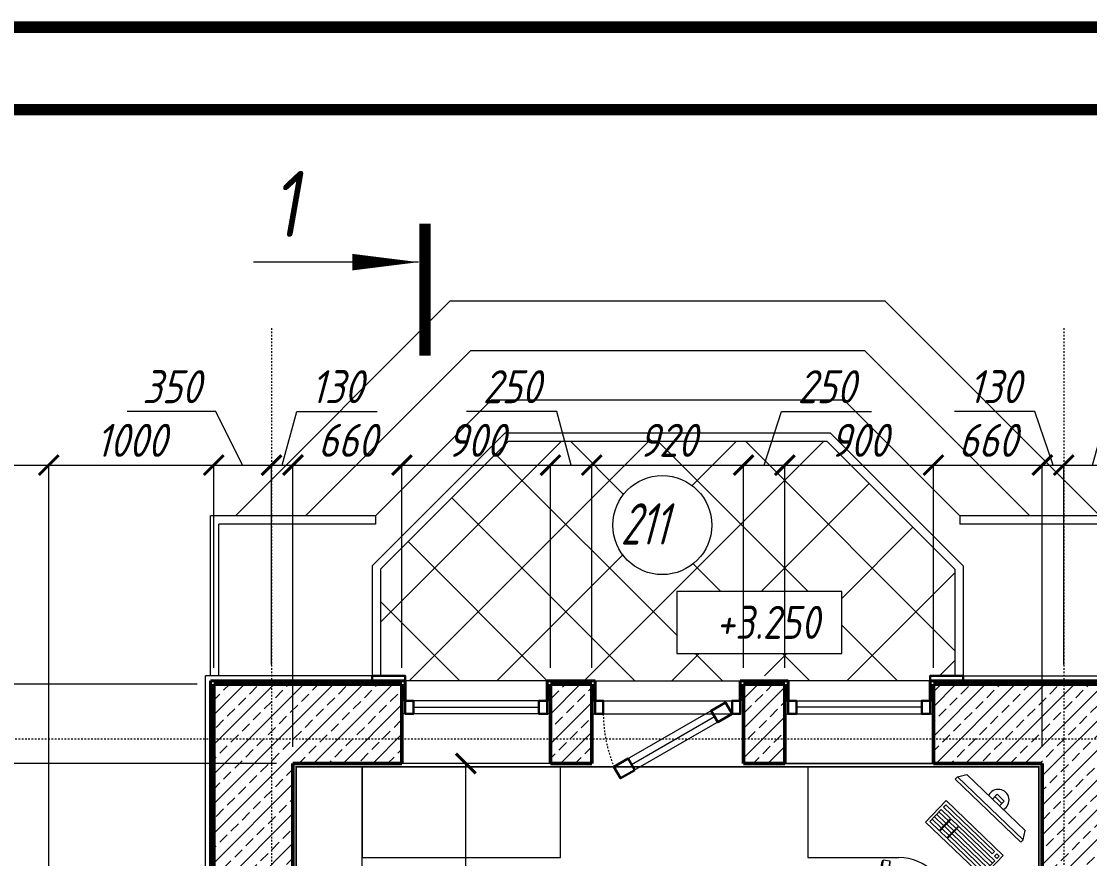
# Model space of a CAD drawing. Header units: millimetres. Extents: x 54 to 1314, y 20 to 614.
# Drawn here: x 605.6 to 670.3, y 563.6 to 614.3 of the extents above; entities that cross this region are included whole.
import ezdxf
from ezdxf.enums import TextEntityAlignment as Align

# ---------------------------------------------------------------- set-up
doc = ezdxf.new("R2010")
doc.units = ezdxf.units.MM
doc.linetypes.add('CENTER2', pattern=[1.125, 0.75, -0.125, 0.125, -0.125])
doc.linetypes.add('невидимая', pattern=[9.525, 6.35, -3.175])
for name, color, linetype, lineweight in [('A_ОКНА', 4, 'Continuous', 13), ('A_ПЕРЕГОР', 213, 'Continuous', 40), ('A_РАЗМ.ОСНОВНЫЕ', 4, 'Continuous', 13), ('TX', 2, 'Continuous', 9), ('А_ВТОРОЙ ПЛАН', 241, 'Continuous', 9), ('А_ВЫСОТН.ОТМЕТКИ', 161, 'Continuous', 20), ('А_МАРК.ПОМЕЩЕНИЙ', 173, 'Continuous', 20), ('А_МЕБЕЛЬ', 36, 'Continuous', 9), ('А_ОК.ПЕРЕПЛЕТ', 4, 'Continuous', 30), ('А_ПЕРВЫЙ ПЛАН', 102, 'Continuous', 15), ('А_СТЕНЫ ГАЗОБЕТОН', 5, 'Continuous', 50), ('А_ШТУКАТУРКА ФАСАД', 7, 'Continuous', 15), ('ЛИСТ', 7, 'Continuous', 18), ('ОСИ', 40, 'CENTER2', 18)]:
    doc.layers.add(name, color=color, linetype=linetype, lineweight=lineweight)
doc.styles.add('ROMANS', font='romans.shx', dxfattribs={"width": 0.8, "oblique": 15})
doc.styles.add('SPDS', font='romans.shx', dxfattribs={"width": 0.85, "oblique": 15})
doc.dimstyles.new('100', dxfattribs={"dimtxt": 2, "dimasz": 1.2, "dimexe": 0, "dimexo": 1, "dimgap": 0.5, "dimtad": 1, "dimdec": 0, "dimlfac": 100, "dimdsep": 46, "dimtxsty": 'ROMANS', "dimblk1": 'ARCHTICK', "dimblk2": 'ARCHTICK', "dimsah": 1, "dimcen": 2, "dimclrd": 256, "dimclre": 256, "dimclrt": 256, "dimadec": 0, "dimazin": 2, "dimtfac": 1, "dimtdec": 0, "dimtmove": 1, "dimatfit": 3, "dimfxl": 1, "dimtvp": 1.5, "dimtolj": 1, "dimtzin": 0, "dimlwd": -1, "dimlwe": -1, "dimarcsym": 0})
pattern_1 = [(45, (289238.3103, -36472.056), (-0.898025612, 0.898025612), []), (45, (289239.2083, -36472.056), (-0.898025612, 0.898025612), [0.635, -0.3175])]

# ---------------------------------------------------------------- blocks, each defined once
blk = doc.blocks.new('_ARCHTICK')
at = {"color": 0, "linetype": 'ByBlock', "const_width": 0.15}
blk.add_lwpolyline([(-0.5, -0.5), (0.5, 0.5)], dxfattribs=at)
blk = doc.blocks.new('*D354')
at = {"layer": 'A_РАЗМ.ОСНОВНЫЕ', "transparency": 16777216}
for p, q in [((636.625, 569.317), (632.495, 569.317)), ((632.495, 540.117), (632.495, 569.317)), ((636.625, 540.117), (632.495, 540.117))]:
    blk.add_line(p, q, dxfattribs=at)
at = {"layer": 'Defpoints', "color": 0, "transparency": 16777216}
for p in [(632.495, 569.317), (637.625, 569.317), (637.625, 540.117)]:
    blk.add_point(p, dxfattribs=at)
at = {"layer": 'A_РАЗМ.ОСНОВНЫЕ', "transparency": 16777216, "xscale": 1.2, "yscale": 1.2, "zscale": 1.2}
for p, rotation in [((632.495, 569.317), 90), ((632.495, 540.117), 270)]:
    blk.add_blockref('_ARCHTICK', p, dxfattribs=dict(at, rotation=rotation))
at = {"layer": 'A_РАЗМ.ОСНОВНЫЕ', "transparency": 16777216, "insert": (630.995, 554.717), "char_height": 2, "attachment_point": 5, "rotation": 90, "style": 'ROMANS'}
blk.add_mtext('\\A1;2920', dxfattribs=at)
blk = doc.blocks.new('CTYL OF')
at = {"color": 0}
for p, q in [((1001.521, 991.595), (1001.703, 992.167)), ((1001.781, 992.247), (1001.538, 991.485)), ((1002.162, 992.125), (1001.781, 992.247)), ((1002.162, 992.125), (1001.919, 991.363)), ((1001.997, 991.443), (1002.179, 992.015)), ((998.472, 990.929), (998.488, 990.99)), ((998.488, 990.99), (998.498, 991.024)), ((998.498, 991.024), (998.509, 991.05)), ((998.509, 991.05), (998.543, 991.119)), ((998.543, 991.119), (998.559, 991.139)), ((998.559, 991.139), (998.606, 991.2)), ((998.606, 991.2), (998.66, 991.245)), ((998.66, 991.245), (998.721, 991.272)), ((998.721, 991.272), (998.743, 991.282)), ((998.743, 991.282), (998.806, 991.295)), ((998.887, 991.295), (998.806, 991.295)), ((998.972, 991.295), (998.887, 991.295)), ((999.059, 991.295), (998.972, 991.295)), ((999.059, 991.295), (1001.057, 991.295)), ((1001.096, 991.284), (1001.057, 991.295)), ((1001.143, 991.255), (1001.096, 991.284)), ((1001.186, 991.209), (1001.143, 991.255)), ((1001.223, 991.147), (1001.186, 991.209)), ((1001.254, 991.072), (1001.223, 991.147)), ((1001.277, 990.986), (1001.254, 991.072)), ((1001.277, 990.986), (1001.278, 990.982)), ((1001.292, 990.89), (1001.278, 990.982)), ((1001.379, 990.594), (1001.645, 991.378)), ((1001.529, 990.594), (1001.76, 991.338)), ((1001.577, 991.472), (1001.538, 991.485)), ((1001.748, 991.418), (1001.71, 991.43)), ((1001.919, 991.363), (1001.88, 991.376)), ((997.281, 990.862), (997.046, 990.539)), ((997.046, 990.539), (997.693, 990.068)), ((997.583, 990.087), (997.098, 990.439)), ((997.281, 990.862), (997.928, 990.392)), ((997.877, 990.491), (997.391, 990.844)), ((997.928, 990.392), (997.904, 990.359)), ((998.387, 990.344), (998.075, 990.114)), ((998.548, 990.465), (998.387, 990.344)), ((998.459, 990.795), (998.46, 990.832)), ((998.46, 990.758), (998.459, 990.795)), ((998.46, 990.832), (998.462, 990.868)), ((998.462, 990.723), (998.46, 990.758)), ((998.462, 990.868), (998.466, 990.901)), ((998.466, 990.69), (998.462, 990.723)), ((998.466, 990.901), (998.472, 990.929)), ((998.472, 990.661), (998.466, 990.69)), ((998.472, 990.661), (998.488, 990.6)), ((998.498, 990.566), (998.488, 990.6)), ((998.509, 990.541), (998.498, 990.566)), ((998.509, 990.541), (998.543, 990.471)), ((998.559, 990.451), (998.543, 990.471)), ((998.559, 990.451), (998.606, 990.391)), ((998.606, 990.391), (998.66, 990.346)), ((998.66, 990.346), (998.721, 990.318)), ((998.743, 990.309), (998.721, 990.318)), ((998.743, 990.309), (998.807, 990.299)), ((1001.096, 990.307), (1001.057, 990.295)), ((1001.143, 990.335), (1001.096, 990.307)), ((1001.186, 990.381), (1001.143, 990.335)), ((1001.223, 990.443), (1001.186, 990.381)), ((1001.254, 990.518), (1001.223, 990.443)), ((1001.277, 990.605), (1001.254, 990.518)), ((1001.355, 990.594), (1001.274, 990.594)), ((1001.278, 990.608), (1001.277, 990.605)), ((1001.292, 990.7), (1001.278, 990.608)), ((1001.292, 990.89), (1001.292, 990.885)), ((1001.296, 990.795), (1001.292, 990.885)), ((1001.296, 990.795), (1001.292, 990.705)), ((1001.292, 990.705), (1001.292, 990.7)), ((1001.461, 990.594), (1001.355, 990.594)), ((1001.641, 990.594), (1001.461, 990.594)), ((1001.679, 990.594), (1001.641, 990.594)), ((1002.374, 990.578), (1001.679, 990.594)), ((997.717, 990.102), (997.693, 990.068)), ((997.739, 989.676), (997.724, 989.646)), ((997.757, 989.7), (997.739, 989.676)), ((997.915, 989.899), (997.757, 989.7)), ((997.823, 990.246), (997.799, 990.214)), ((997.999, 990.015), (997.831, 990.14)), ((998.075, 990.114), (997.903, 990.239)), ((998.06, 990.1), (997.915, 989.899)), ((998.075, 990.114), (998.06, 990.1)), ((998.887, 990.299), (998.807, 990.299)), ((998.807, 990.299), (998.807, 990.299)), ((998.972, 990.299), (998.887, 990.299)), ((999.059, 990.299), (998.972, 990.299)), ((999.059, 990.299), (1001.057, 990.295)), ((997.621, 989.341), (997.608, 989.187)), ((997.608, 989.187), (997.616, 989.078)), ((997.616, 989.078), (997.657, 988.642)), ((997.652, 989.491), (997.621, 989.341)), ((997.724, 989.646), (997.652, 989.491)), ((997.657, 988.65), (997.657, 987.531)), ((1003.336, 988.166), (1004.073, 988.156)), ((1003.336, 988.025), (1004.073, 988.034)), ((1004.944, 988.295), (1004.144, 988.295)), ((1004.144, 988.295), (1004.144, 988.254)), ((1004.144, 988.115), (1004.144, 988.075)), ((1004.144, 987.936), (1004.144, 987.895)), ((1004.944, 987.895), (1004.144, 987.895)), ((1004.244, 988.345), (1004.844, 988.345)), ((1004.244, 987.845), (1004.844, 987.845)), ((1004.944, 988.295), (1004.944, 987.895)), ((997.607, 986.986), (997.616, 987.097)), ((997.657, 987.54), (997.616, 987.097)), ((997.607, 986.986), (997.62, 986.84)), ((997.62, 986.84), (997.652, 986.7)), ((997.724, 986.545), (997.652, 986.7)), ((997.724, 986.545), (997.738, 986.515)), ((997.738, 986.515), (997.756, 986.49)), ((997.87, 986.349), (997.756, 986.49)), ((997.046, 985.729), (997.693, 986.2)), ((997.583, 986.181), (997.098, 985.829)), ((997.281, 985.406), (997.928, 985.876)), ((997.877, 985.777), (997.391, 985.424)), ((997.717, 986.167), (997.693, 986.2)), ((997.823, 986.022), (997.799, 986.054)), ((997.961, 986.225), (997.831, 986.128)), ((997.914, 986.291), (997.87, 986.349)), ((998.035, 986.123), (997.903, 986.03)), ((997.928, 985.876), (997.904, 985.909)), ((998.059, 986.091), (997.914, 986.291)), ((998.059, 986.091), (998.073, 986.076)), ((998.288, 985.92), (998.073, 986.076)), ((998.386, 985.845), (998.288, 985.92)), ((998.547, 985.724), (998.386, 985.845)), ((998.559, 985.739), (998.606, 985.8)), ((998.606, 985.8), (998.66, 985.845)), ((998.66, 985.845), (998.721, 985.872)), ((998.721, 985.872), (998.743, 985.882)), ((998.743, 985.882), (998.791, 985.889)), ((998.806, 985.895), (998.791, 985.889)), ((998.887, 985.895), (998.806, 985.895)), ((998.972, 985.895), (998.887, 985.895)), ((999.059, 985.895), (998.972, 985.895)), ((999.059, 985.895), (1001.057, 985.895)), ((1001.096, 985.884), (1001.057, 985.895)), ((1001.143, 985.855), (1001.096, 985.884)), ((1001.186, 985.809), (1001.143, 985.855)), ((1001.223, 985.747), (1001.186, 985.809)), ((997.281, 985.406), (997.046, 985.729)), ((998.459, 985.395), (998.46, 985.432)), ((998.46, 985.358), (998.459, 985.395)), ((998.46, 985.432), (998.462, 985.468)), ((998.462, 985.323), (998.46, 985.358)), ((998.462, 985.468), (998.466, 985.501)), ((998.466, 985.29), (998.462, 985.323)), ((998.466, 985.501), (998.472, 985.529)), ((998.472, 985.261), (998.466, 985.29)), ((998.472, 985.529), (998.488, 985.59)), ((998.472, 985.261), (998.488, 985.2)), ((998.488, 985.59), (998.498, 985.624)), ((998.498, 985.166), (998.488, 985.2)), ((998.498, 985.624), (998.509, 985.65)), ((998.509, 985.141), (998.498, 985.166)), ((998.509, 985.65), (998.543, 985.719)), ((998.509, 985.141), (998.543, 985.071)), ((998.543, 985.719), (998.559, 985.739)), ((1001.254, 985.672), (1001.223, 985.747)), ((1001.277, 985.586), (1001.254, 985.672)), ((1001.277, 985.205), (1001.254, 985.118)), ((1001.355, 985.596), (1001.274, 985.596)), ((1001.277, 985.586), (1001.278, 985.582)), ((1001.278, 985.208), (1001.277, 985.205)), ((1001.292, 985.49), (1001.278, 985.582)), ((1001.292, 985.3), (1001.278, 985.208)), ((1001.292, 985.49), (1001.292, 985.485)), ((1001.296, 985.395), (1001.292, 985.485)), ((1001.296, 985.395), (1001.292, 985.305)), ((1001.292, 985.305), (1001.292, 985.3)), ((1001.461, 985.596), (1001.355, 985.596)), ((1001.379, 985.596), (1001.645, 984.812)), ((1002.374, 985.612), (1001.461, 985.596)), ((1001.529, 985.596), (1001.76, 984.852)), ((998.559, 985.051), (998.543, 985.071)), ((998.559, 985.051), (998.606, 984.991)), ((998.606, 984.991), (998.66, 984.946)), ((998.66, 984.946), (998.721, 984.918)), ((998.743, 984.909), (998.721, 984.918)), ((998.743, 984.909), (998.806, 984.899)), ((998.887, 984.899), (998.806, 984.899)), ((998.807, 984.899), (998.807, 984.899)), ((998.972, 984.899), (998.887, 984.899)), ((999.059, 984.899), (998.972, 984.899)), ((999.059, 984.895), (1001.057, 984.895)), ((1001.096, 984.907), (1001.058, 984.899)), ((1001.143, 984.935), (1001.096, 984.907)), ((1001.186, 984.981), (1001.143, 984.935)), ((1001.223, 985.043), (1001.186, 984.981)), ((1001.254, 985.118), (1001.223, 985.043)), ((1001.521, 984.595), (1001.703, 984.024)), ((1001.577, 984.718), (1001.538, 984.706)), ((1001.781, 983.944), (1001.538, 984.706)), ((1001.748, 984.773), (1001.71, 984.76)), ((1001.919, 984.827), (1001.88, 984.815)), ((1002.162, 984.065), (1001.919, 984.827)), ((1001.997, 984.747), (1002.179, 984.175)), ((1002.162, 984.065), (1001.781, 983.944))]:
    blk.add_line(p, q, dxfattribs=at)
for centre in [(1001.765, 991.538), (997.714, 990.301), (1004.264, 988.095), (997.714, 985.967), (1001.765, 984.652)]:
    blk.add_circle(centre, 0.2, dxfattribs=at)
for centre, radius, start, end in [((1001.765, 991.538), 0.17, 261.78986, 242.86522), ((1001.751, 992.152), 0.05, 72.32754, 162.32754), ((1002.132, 992.03), 0.05, 342.32754, 72.32754), ((1001.568, 991.58), 0.05, 162.32754, 252.32754), ((1001.95, 991.458), 0.05, 252.32754, 342.32754), ((997.127, 990.48), 0.05, 144, 234), ((997.362, 990.803), 0.05, 54, 144), ((997.714, 990.301), 0.17, 333.46232, 314.53768), ((997.847, 990.451), 0.05, 324, 54), ((1000.834, 989.613), 1.028, 23.66768, 65.39861), ((1002.018, 989.613), 1.028, 23.66768, 69.76305), ((997.612, 990.127), 0.05, 234, 324), ((997.756, 988.244), 4.397, 358.05526, 23.9054), ((998.94, 988.244), 4.397, 358.05526, 23.9054), ((997.756, 987.946), 4.397, 336.0946, 1.94474), ((998.94, 987.946), 4.397, 336.0946, 1.94474), ((1004.264, 988.095), 0.17, 189.46232, 170.53768), ((1004.244, 988.295), 0.05, 90, 180), ((1004.244, 987.895), 0.05, 180, 270), ((1004.844, 988.295), 0.05, 0, 90), ((1004.844, 987.895), 0.05, 270, 0), ((997.127, 985.788), 0.05, 126, 216), ((997.714, 985.967), 0.17, 45.46232, 26.53768), ((997.612, 986.141), 0.05, 36, 126), ((997.847, 985.817), 0.05, 306, 36), ((1000.834, 986.577), 1.028, 294.60139, 336.33232), ((1002.018, 986.577), 1.028, 290.23695, 336.33232), ((997.362, 985.465), 0.05, 216, 306), ((1001.568, 984.61), 0.05, 107.67246, 197.67246), ((1001.765, 984.652), 0.17, 117.13478, 98.21014), ((1001.95, 984.732), 0.05, 17.67246, 107.67246), ((1001.751, 984.039), 0.05, 197.67246, 287.67246), ((1002.132, 984.16), 0.05, 287.67246, 17.67246)]:
    blk.add_arc(centre, radius, start, end, dxfattribs=at)
blk = doc.blocks.new('комп')
at = {"color": 0}
for p, q in [((1246.494, -4681.974), (1245.994, -4682.274)), ((1246.494, -4681.974), (1246.694, -4681.974)), ((1246.494, -4681.974), (1246.494, -4687.474)), ((1246.694, -4681.974), (1246.694, -4687.474)), ((1248.007, -4682.181), (1249.807, -4682.181)), ((1248.007, -4682.181), (1248.007, -4686.981)), ((1249.807, -4682.181), (1249.807, -4686.981)), ((1245.994, -4682.274), (1245.994, -4687.174)), ((1248.207, -4682.331), (1248.207, -4682.531)), ((1248.207, -4682.331), (1248.407, -4682.331)), ((1248.207, -4682.531), (1248.407, -4682.531)), ((1248.207, -4682.731), (1248.207, -4686.831)), ((1248.207, -4682.731), (1248.407, -4682.731)), ((1248.407, -4682.331), (1248.407, -4682.531)), ((1248.407, -4682.731), (1248.407, -4686.831)), ((1248.607, -4682.331), (1248.607, -4685.331)), ((1248.607, -4682.331), (1249.607, -4682.331)), ((1248.807, -4682.331), (1248.807, -4685.331)), ((1249.007, -4682.331), (1249.007, -4685.331)), ((1249.207, -4682.331), (1249.207, -4685.331)), ((1249.407, -4682.331), (1249.407, -4685.331)), ((1249.607, -4682.331), (1249.607, -4685.331)), ((1245.594, -4684.424), (1245.994, -4684.424)), ((1245.594, -4684.424), (1245.594, -4685.024)), ((1245.794, -4684.424), (1245.794, -4685.024)), ((1245.594, -4685.024), (1245.994, -4685.024)), ((1248.607, -4685.331), (1249.607, -4685.331)), ((1248.607, -4685.381), (1248.607, -4685.981)), ((1248.607, -4685.381), (1249.607, -4685.381)), ((1248.807, -4685.381), (1248.807, -4685.981)), ((1249.007, -4685.381), (1249.007, -4685.981)), ((1249.207, -4685.381), (1249.207, -4685.981)), ((1249.407, -4685.381), (1249.407, -4685.981)), ((1249.607, -4685.381), (1249.607, -4685.981)), ((1248.607, -4685.981), (1249.607, -4685.981)), ((1248.607, -4686.031), (1248.607, -4686.831)), ((1248.607, -4686.031), (1249.607, -4686.031)), ((1248.807, -4686.031), (1248.807, -4686.831)), ((1249.007, -4686.031), (1249.007, -4686.831)), ((1249.207, -4686.031), (1249.207, -4686.831)), ((1249.407, -4686.031), (1249.407, -4686.831)), ((1249.607, -4686.031), (1249.607, -4686.831)), ((1246.494, -4687.474), (1245.994, -4687.174)), ((1248.007, -4686.981), (1249.807, -4686.981)), ((1248.207, -4686.831), (1248.407, -4686.831)), ((1248.607, -4686.831), (1249.607, -4686.831)), ((1246.494, -4687.474), (1246.694, -4687.474))]:
    blk.add_line(p, q, dxfattribs=at)
blk.add_arc((1245.794, -4684.724), 0.647, 71.98456, 288.01544, dxfattribs=at)
blk = doc.blocks.new('рабочее место')
at = {"color": 0}
for p, q in [((1228.51, -4712.722), (1228.51, -4726.722)), ((1241.71, -4712.722), (1228.51, -4712.722)), ((1237.51, -4718.222), (1237.51, -4712.722)), ((1241.71, -4712.722), (1241.71, -4718.222)), ((1237.01, -4718.222), (1241.71, -4718.222)), ((1234.01, -4726.722), (1234.01, -4721.222)), ((1228.51, -4726.722), (1234.01, -4726.722))]:
    blk.add_line(p, q, dxfattribs=at)
blk.add_arc((1237.01, -4721.222), 3, 90, 180, dxfattribs=at)
for name, p, rotation in [('комп', (3576.988, -473.396), 316.1577902986481), ('CTYL OF', (-167.821, -4713.762), 315)]:
    blk.add_blockref(name, p, dxfattribs=dict(at, rotation=rotation))
blk = doc.blocks.new('*D382')
at = {"layer": 'A_РАЗМ.ОСНОВНЫЕ', "transparency": 16777216}
for p, q in [((562.067, 570.817), (567.54, 570.817)), ((567.54, 570.817), (567.54, 569.317)), ((567.54, 570.067), (564.29, 569.407)), ((564.29, 569.407), (564.29, 564.545)), ((621.025, 569.317), (567.54, 569.317))]:
    blk.add_line(p, q, dxfattribs=at)
at = {"layer": 'Defpoints', "color": 0, "transparency": 16777216}
for p in [(561.067, 570.817), (567.54, 569.317), (622.025, 569.317)]:
    blk.add_point(p, dxfattribs=at)
at = {"layer": 'A_РАЗМ.ОСНОВНЫЕ', "transparency": 16777216, "xscale": 1.2, "yscale": 1.2, "zscale": 1.2}
for p, rotation in [((567.54, 570.817), 90), ((567.54, 569.317), 270)]:
    blk.add_blockref('_ARCHTICK', p, dxfattribs=dict(at, rotation=rotation))
at = {"layer": 'A_РАЗМ.ОСНОВНЫЕ', "transparency": 16777216, "insert": (562.79, 566.976), "char_height": 2, "attachment_point": 5, "rotation": 90, "style": 'ROMANS'}
blk.add_mtext('\\A1;150', dxfattribs=at)
blk = doc.blocks.new('*D383')
at = {"layer": 'A_РАЗМ.ОСНОВНЫЕ', "transparency": 16777216}
for p, q in [((621.025, 569.317), (567.54, 569.317)), ((567.54, 569.317), (567.54, 558.917)), ((573.225, 558.917), (567.54, 558.917))]:
    blk.add_line(p, q, dxfattribs=at)
at = {"layer": 'Defpoints', "color": 0, "transparency": 16777216}
for p in [(622.025, 569.317), (567.54, 558.917), (574.225, 558.917)]:
    blk.add_point(p, dxfattribs=at)
at = {"layer": 'A_РАЗМ.ОСНОВНЫЕ', "transparency": 16777216, "xscale": 1.2, "yscale": 1.2, "zscale": 1.2}
for p, rotation in [((567.54, 569.317), 90), ((567.54, 558.917), 270)]:
    blk.add_blockref('_ARCHTICK', p, dxfattribs=dict(at, rotation=rotation))
at = {"layer": 'A_РАЗМ.ОСНОВНЫЕ', "transparency": 16777216, "insert": (566.04, 564.117), "char_height": 2, "attachment_point": 5, "rotation": 90, "style": 'ROMANS'}
blk.add_mtext('\\A1;1040', dxfattribs=at)
blk = doc.blocks.new('*D387')
at = {"layer": 'A_РАЗМ.ОСНОВНЫЕ', "transparency": 16777216}
for p, q in [((563.79, 573.592), (563.79, 578.961)), ((567.54, 572.467), (563.79, 573.592)), ((616.225, 574.117), (567.54, 574.117)), ((567.54, 570.817), (567.54, 574.117)), ((562.067, 570.817), (567.54, 570.817))]:
    blk.add_line(p, q, dxfattribs=at)
at = {"layer": 'Defpoints', "color": 0, "transparency": 16777216}
for p in [(567.54, 574.117), (617.225, 574.117), (561.067, 570.817)]:
    blk.add_point(p, dxfattribs=at)
at = {"layer": 'A_РАЗМ.ОСНОВНЫЕ', "transparency": 16777216, "xscale": 1.2, "yscale": 1.2, "zscale": 1.2}
for p, rotation in [((567.54, 574.117), 90), ((567.54, 570.817), 270)]:
    blk.add_blockref('_ARCHTICK', p, dxfattribs=dict(at, rotation=rotation))
at = {"layer": 'A_РАЗМ.ОСНОВНЫЕ', "transparency": 16777216, "insert": (562.29, 576.276), "char_height": 2, "attachment_point": 5, "rotation": 90, "style": 'ROMANS'}
blk.add_mtext('\\A1;330', dxfattribs=at)
blk = doc.blocks.new('*D405')
at = {"layer": 'A_РАЗМ.ОСНОВНЫЕ', "transparency": 16777216}
for p, q in [((598.225, 559.917), (598.225, 587.389)), ((598.225, 587.389), (607.225, 587.389)), ((607.225, 559.917), (607.225, 587.389))]:
    blk.add_line(p, q, dxfattribs=at)
at = {"layer": 'Defpoints', "color": 0, "transparency": 16777216}
for p in [(607.225, 587.389), (598.225, 558.917), (607.225, 558.917)]:
    blk.add_point(p, dxfattribs=at)
at = {"layer": 'A_РАЗМ.ОСНОВНЫЕ', "transparency": 16777216, "xscale": 1.2, "yscale": 1.2, "zscale": 1.2, "rotation": 180}
blk.add_blockref('_ARCHTICK', (598.225, 587.389), dxfattribs=at)
at = {"layer": 'A_РАЗМ.ОСНОВНЫЕ', "transparency": 16777216, "xscale": 1.2, "yscale": 1.2, "zscale": 1.2}
blk.add_blockref('_ARCHTICK', (607.225, 587.389), dxfattribs=at)
at = {"layer": 'A_РАЗМ.ОСНОВНЫЕ', "transparency": 16777216, "insert": (602.725, 588.889), "char_height": 2, "attachment_point": 5, "style": 'ROMANS'}
blk.add_mtext('\\A1;900', dxfattribs=at)
blk = doc.blocks.new('*D406')
at = {"layer": 'A_РАЗМ.ОСНОВНЫЕ', "transparency": 16777216}
for p, q in [((607.225, 559.917), (607.225, 587.389)), ((607.225, 587.389), (617.225, 587.389)), ((617.225, 575.117), (617.225, 587.389))]:
    blk.add_line(p, q, dxfattribs=at)
at = {"layer": 'Defpoints', "color": 0, "transparency": 16777216}
for p in [(617.225, 587.389), (617.225, 574.117), (607.225, 558.917)]:
    blk.add_point(p, dxfattribs=at)
at = {"layer": 'A_РАЗМ.ОСНОВНЫЕ', "transparency": 16777216, "xscale": 1.2, "yscale": 1.2, "zscale": 1.2, "rotation": 180}
blk.add_blockref('_ARCHTICK', (607.225, 587.389), dxfattribs=at)
at = {"layer": 'A_РАЗМ.ОСНОВНЫЕ', "transparency": 16777216, "xscale": 1.2, "yscale": 1.2, "zscale": 1.2}
blk.add_blockref('_ARCHTICK', (617.225, 587.389), dxfattribs=at)
at = {"layer": 'A_РАЗМ.ОСНОВНЫЕ', "transparency": 16777216, "insert": (612.225, 588.889), "char_height": 2, "attachment_point": 5, "style": 'ROMANS'}
blk.add_mtext('\\A1;1000', dxfattribs=at)
blk = doc.blocks.new('*D407')
at = {"layer": 'A_РАЗМ.ОСНОВНЫЕ', "transparency": 16777216}
for p, q in [((617.349, 590.639), (611.979, 590.639)), ((618.975, 587.389), (617.349, 590.639)), ((617.225, 575.117), (617.225, 587.389)), ((617.225, 587.389), (620.725, 587.389)), ((620.725, 575.317), (620.725, 587.389))]:
    blk.add_line(p, q, dxfattribs=at)
at = {"layer": 'Defpoints', "color": 0, "transparency": 16777216}
for p in [(620.725, 587.389), (620.725, 574.317), (617.225, 574.117)]:
    blk.add_point(p, dxfattribs=at)
at = {"layer": 'A_РАЗМ.ОСНОВНЫЕ', "transparency": 16777216, "xscale": 1.2, "yscale": 1.2, "zscale": 1.2, "rotation": 180}
blk.add_blockref('_ARCHTICK', (617.225, 587.389), dxfattribs=at)
at = {"layer": 'A_РАЗМ.ОСНОВНЫЕ', "transparency": 16777216, "xscale": 1.2, "yscale": 1.2, "zscale": 1.2}
blk.add_blockref('_ARCHTICK', (620.725, 587.389), dxfattribs=at)
at = {"layer": 'A_РАЗМ.ОСНОВНЫЕ', "transparency": 16777216, "insert": (614.664, 592.139), "char_height": 2, "attachment_point": 5, "style": 'ROMANS'}
blk.add_mtext('\\A1;350', dxfattribs=at)
blk = doc.blocks.new('*D408')
at = {"layer": 'A_РАЗМ.ОСНОВНЫЕ', "transparency": 16777216}
for p, q in [((628.625, 575.117), (628.625, 587.389)), ((628.625, 587.389), (637.625, 587.389)), ((637.625, 575.117), (637.625, 587.389))]:
    blk.add_line(p, q, dxfattribs=at)
at = {"layer": 'Defpoints', "color": 0, "transparency": 16777216}
for p in [(637.625, 587.389), (628.625, 574.117), (637.625, 574.117)]:
    blk.add_point(p, dxfattribs=at)
at = {"layer": 'A_РАЗМ.ОСНОВНЫЕ', "transparency": 16777216, "xscale": 1.2, "yscale": 1.2, "zscale": 1.2, "rotation": 180}
blk.add_blockref('_ARCHTICK', (628.625, 587.389), dxfattribs=at)
at = {"layer": 'A_РАЗМ.ОСНОВНЫЕ', "transparency": 16777216, "xscale": 1.2, "yscale": 1.2, "zscale": 1.2}
blk.add_blockref('_ARCHTICK', (637.625, 587.389), dxfattribs=at)
at = {"layer": 'A_РАЗМ.ОСНОВНЫЕ', "transparency": 16777216, "insert": (633.125, 588.889), "char_height": 2, "attachment_point": 5, "style": 'ROMANS'}
blk.add_mtext('\\A1;900', dxfattribs=at)
blk = doc.blocks.new('*D409')
at = {"layer": 'A_РАЗМ.ОСНОВНЫЕ', "transparency": 16777216}
for p, q in [((660.825, 575.117), (660.825, 587.389)), ((660.825, 587.389), (667.425, 587.389)), ((667.425, 570.317), (667.425, 587.389))]:
    blk.add_line(p, q, dxfattribs=at)
at = {"layer": 'Defpoints', "color": 0, "transparency": 16777216}
for p in [(667.425, 587.389), (660.825, 574.117), (667.425, 569.317)]:
    blk.add_point(p, dxfattribs=at)
at = {"layer": 'A_РАЗМ.ОСНОВНЫЕ', "transparency": 16777216, "xscale": 1.2, "yscale": 1.2, "zscale": 1.2, "rotation": 180}
blk.add_blockref('_ARCHTICK', (660.825, 587.389), dxfattribs=at)
at = {"layer": 'A_РАЗМ.ОСНОВНЫЕ', "transparency": 16777216, "xscale": 1.2, "yscale": 1.2, "zscale": 1.2}
blk.add_blockref('_ARCHTICK', (667.425, 587.389), dxfattribs=at)
at = {"layer": 'A_РАЗМ.ОСНОВНЫЕ', "transparency": 16777216, "insert": (664.125, 588.889), "char_height": 2, "attachment_point": 5, "style": 'ROMANS'}
blk.add_mtext('\\A1;660', dxfattribs=at)
blk = doc.blocks.new('*D410')
at = {"layer": 'A_РАЗМ.ОСНОВНЫЕ', "transparency": 16777216}
for p, q in [((666.976, 590.639), (662.114, 590.639)), ((668.075, 587.389), (666.976, 590.639)), ((667.425, 570.317), (667.425, 587.389)), ((667.425, 587.389), (668.725, 587.389)), ((668.725, 575.317), (668.725, 587.389))]:
    blk.add_line(p, q, dxfattribs=at)
at = {"layer": 'Defpoints', "color": 0, "transparency": 16777216}
for p in [(668.725, 587.389), (668.725, 574.317), (667.425, 569.317)]:
    blk.add_point(p, dxfattribs=at)
at = {"layer": 'A_РАЗМ.ОСНОВНЫЕ', "transparency": 16777216, "xscale": 1.2, "yscale": 1.2, "zscale": 1.2, "rotation": 180}
blk.add_blockref('_ARCHTICK', (667.425, 587.389), dxfattribs=at)
at = {"layer": 'A_РАЗМ.ОСНОВНЫЕ', "transparency": 16777216, "xscale": 1.2, "yscale": 1.2, "zscale": 1.2}
blk.add_blockref('_ARCHTICK', (668.725, 587.389), dxfattribs=at)
at = {"layer": 'A_РАЗМ.ОСНОВНЫЕ', "transparency": 16777216, "insert": (664.545, 592.139), "char_height": 2, "attachment_point": 5, "style": 'ROMANS'}
blk.add_mtext('\\A1;130', dxfattribs=at)
blk = doc.blocks.new('*D411')
at = {"layer": 'A_РАЗМ.ОСНОВНЫЕ', "transparency": 16777216}
for p, q in [((670.475, 587.389), (671.37, 590.639)), ((671.37, 590.639), (676.74, 590.639)), ((668.725, 575.317), (668.725, 587.389)), ((668.725, 587.389), (672.225, 587.389)), ((672.225, 575.117), (672.225, 587.389))]:
    blk.add_line(p, q, dxfattribs=at)
at = {"layer": 'Defpoints', "color": 0, "transparency": 16777216}
for p in [(672.225, 587.389), (668.725, 574.317), (672.225, 574.117)]:
    blk.add_point(p, dxfattribs=at)
at = {"layer": 'A_РАЗМ.ОСНОВНЫЕ', "transparency": 16777216, "xscale": 1.2, "yscale": 1.2, "zscale": 1.2, "rotation": 180}
blk.add_blockref('_ARCHTICK', (668.725, 587.389), dxfattribs=at)
at = {"layer": 'A_РАЗМ.ОСНОВНЫЕ', "transparency": 16777216, "xscale": 1.2, "yscale": 1.2, "zscale": 1.2}
blk.add_blockref('_ARCHTICK', (672.225, 587.389), dxfattribs=at)
at = {"layer": 'A_РАЗМ.ОСНОВНЫЕ', "transparency": 16777216, "insert": (674.055, 592.139), "char_height": 2, "attachment_point": 5, "style": 'ROMANS'}
blk.add_mtext('\\A1;350', dxfattribs=at)
blk = doc.blocks.new('*D419')
at = {"layer": 'A_РАЗМ.ОСНОВНЫЕ', "transparency": 16777216}
for p, q in [((621.375, 587.389), (622.26, 590.639)), ((622.26, 590.639), (627.122, 590.639)), ((620.725, 575.317), (620.725, 587.389)), ((620.725, 587.389), (622.025, 587.389)), ((622.025, 570.317), (622.025, 587.389))]:
    blk.add_line(p, q, dxfattribs=at)
at = {"layer": 'Defpoints', "color": 0, "transparency": 16777216}
for p in [(622.025, 587.389), (620.725, 574.317), (622.025, 569.317)]:
    blk.add_point(p, dxfattribs=at)
at = {"layer": 'A_РАЗМ.ОСНОВНЫЕ', "transparency": 16777216, "xscale": 1.2, "yscale": 1.2, "zscale": 1.2, "rotation": 180}
blk.add_blockref('_ARCHTICK', (620.725, 587.389), dxfattribs=at)
at = {"layer": 'A_РАЗМ.ОСНОВНЫЕ', "transparency": 16777216, "xscale": 1.2, "yscale": 1.2, "zscale": 1.2}
blk.add_blockref('_ARCHTICK', (622.025, 587.389), dxfattribs=at)
at = {"layer": 'A_РАЗМ.ОСНОВНЫЕ', "transparency": 16777216, "insert": (624.691, 592.139), "char_height": 2, "attachment_point": 5, "style": 'ROMANS'}
blk.add_mtext('\\A1;130', dxfattribs=at)
blk = doc.blocks.new('*D420')
at = {"layer": 'A_РАЗМ.ОСНОВНЫЕ', "transparency": 16777216}
for p, q in [((622.025, 570.317), (622.025, 587.389)), ((622.025, 587.389), (628.625, 587.389)), ((628.625, 575.117), (628.625, 587.389))]:
    blk.add_line(p, q, dxfattribs=at)
at = {"layer": 'Defpoints', "color": 0, "transparency": 16777216}
for p in [(628.625, 587.389), (628.625, 574.117), (622.025, 569.317)]:
    blk.add_point(p, dxfattribs=at)
at = {"layer": 'A_РАЗМ.ОСНОВНЫЕ', "transparency": 16777216, "xscale": 1.2, "yscale": 1.2, "zscale": 1.2, "rotation": 180}
blk.add_blockref('_ARCHTICK', (622.025, 587.389), dxfattribs=at)
at = {"layer": 'A_РАЗМ.ОСНОВНЫЕ', "transparency": 16777216, "xscale": 1.2, "yscale": 1.2, "zscale": 1.2}
blk.add_blockref('_ARCHTICK', (628.625, 587.389), dxfattribs=at)
at = {"layer": 'A_РАЗМ.ОСНОВНЫЕ', "transparency": 16777216, "insert": (625.325, 588.889), "char_height": 2, "attachment_point": 5, "style": 'ROMANS'}
blk.add_mtext('\\A1;660', dxfattribs=at)
blk = doc.blocks.new('*D421')
at = {"layer": 'A_РАЗМ.ОСНОВНЫЕ', "transparency": 16777216}
for p, q in [((638.008, 590.639), (632.536, 590.639)), ((638.875, 587.389), (638.008, 590.639)), ((637.625, 575.117), (637.625, 587.389)), ((637.625, 587.389), (640.125, 587.389)), ((640.125, 575.117), (640.125, 587.389))]:
    blk.add_line(p, q, dxfattribs=at)
at = {"layer": 'Defpoints', "color": 0, "transparency": 16777216}
for p in [(640.125, 587.389), (637.625, 574.117), (640.125, 574.117)]:
    blk.add_point(p, dxfattribs=at)
at = {"layer": 'A_РАЗМ.ОСНОВНЫЕ', "transparency": 16777216, "xscale": 1.2, "yscale": 1.2, "zscale": 1.2, "rotation": 180}
blk.add_blockref('_ARCHTICK', (637.625, 587.389), dxfattribs=at)
at = {"layer": 'A_РАЗМ.ОСНОВНЫЕ', "transparency": 16777216, "xscale": 1.2, "yscale": 1.2, "zscale": 1.2}
blk.add_blockref('_ARCHTICK', (640.125, 587.389), dxfattribs=at)
at = {"layer": 'A_РАЗМ.ОСНОВНЫЕ', "transparency": 16777216, "insert": (635.272, 592.139), "char_height": 2, "attachment_point": 5, "style": 'ROMANS'}
blk.add_mtext('\\A1;250', dxfattribs=at)
blk = doc.blocks.new('*D422')
at = {"layer": 'A_РАЗМ.ОСНОВНЫЕ', "transparency": 16777216}
for p, q in [((640.125, 575.117), (640.125, 587.389)), ((640.125, 587.389), (649.325, 587.389)), ((649.325, 575.117), (649.325, 587.389))]:
    blk.add_line(p, q, dxfattribs=at)
at = {"layer": 'Defpoints', "color": 0, "transparency": 16777216}
for p in [(649.325, 587.389), (640.125, 574.117), (649.325, 574.117)]:
    blk.add_point(p, dxfattribs=at)
at = {"layer": 'A_РАЗМ.ОСНОВНЫЕ', "transparency": 16777216, "xscale": 1.2, "yscale": 1.2, "zscale": 1.2, "rotation": 180}
blk.add_blockref('_ARCHTICK', (640.125, 587.389), dxfattribs=at)
at = {"layer": 'A_РАЗМ.ОСНОВНЫЕ', "transparency": 16777216, "xscale": 1.2, "yscale": 1.2, "zscale": 1.2}
blk.add_blockref('_ARCHTICK', (649.325, 587.389), dxfattribs=at)
at = {"layer": 'A_РАЗМ.ОСНОВНЫЕ', "transparency": 16777216, "insert": (644.725, 588.889), "char_height": 2, "attachment_point": 5, "style": 'ROMANS'}
blk.add_mtext('\\A1;920', dxfattribs=at)
blk = doc.blocks.new('*D423')
at = {"layer": 'A_РАЗМ.ОСНОВНЫЕ', "transparency": 16777216}
for p, q in [((650.575, 587.389), (651.614, 590.639)), ((651.614, 590.639), (657.086, 590.639)), ((649.325, 575.117), (649.325, 587.389)), ((649.325, 587.389), (651.825, 587.389)), ((651.825, 575.117), (651.825, 587.389))]:
    blk.add_line(p, q, dxfattribs=at)
at = {"layer": 'Defpoints', "color": 0, "transparency": 16777216}
for p in [(651.825, 587.389), (649.325, 574.117), (651.825, 574.117)]:
    blk.add_point(p, dxfattribs=at)
at = {"layer": 'A_РАЗМ.ОСНОВНЫЕ', "transparency": 16777216, "xscale": 1.2, "yscale": 1.2, "zscale": 1.2, "rotation": 180}
blk.add_blockref('_ARCHTICK', (649.325, 587.389), dxfattribs=at)
at = {"layer": 'A_РАЗМ.ОСНОВНЫЕ', "transparency": 16777216, "xscale": 1.2, "yscale": 1.2, "zscale": 1.2}
blk.add_blockref('_ARCHTICK', (651.825, 587.389), dxfattribs=at)
at = {"layer": 'A_РАЗМ.ОСНОВНЫЕ', "transparency": 16777216, "insert": (654.35, 592.139), "char_height": 2, "attachment_point": 5, "style": 'ROMANS'}
blk.add_mtext('\\A1;250', dxfattribs=at)
blk = doc.blocks.new('*D424')
at = {"layer": 'A_РАЗМ.ОСНОВНЫЕ', "transparency": 16777216}
for p, q in [((651.825, 575.117), (651.825, 587.389)), ((651.825, 587.389), (660.825, 587.389)), ((660.825, 575.117), (660.825, 587.389))]:
    blk.add_line(p, q, dxfattribs=at)
at = {"layer": 'Defpoints', "color": 0, "transparency": 16777216}
for p in [(660.825, 587.389), (651.825, 574.117), (660.825, 574.117)]:
    blk.add_point(p, dxfattribs=at)
at = {"layer": 'A_РАЗМ.ОСНОВНЫЕ', "transparency": 16777216, "xscale": 1.2, "yscale": 1.2, "zscale": 1.2, "rotation": 180}
blk.add_blockref('_ARCHTICK', (651.825, 587.389), dxfattribs=at)
at = {"layer": 'A_РАЗМ.ОСНОВНЫЕ', "transparency": 16777216, "xscale": 1.2, "yscale": 1.2, "zscale": 1.2}
blk.add_blockref('_ARCHTICK', (660.825, 587.389), dxfattribs=at)
at = {"layer": 'A_РАЗМ.ОСНОВНЫЕ', "transparency": 16777216, "insert": (656.325, 588.889), "char_height": 2, "attachment_point": 5, "style": 'ROMANS'}
blk.add_mtext('\\A1;900', dxfattribs=at)

msp = doc.modelspace()

# ---------------------------------------------------------------- hatches: boundary and pattern name
at = {"layer": 'А_ВТОРОЙ ПЛАН', "ltscale": 100}
h = msp.add_hatch(dxfattribs=at)
h.set_pattern_fill('NET', color=256, scale=30, angle=45, style=0)
h.set_pattern_definition([(45, (288398.3103, -35576.756), (-2.65165043, 2.65165043), []), (135, (288398.3103, -35576.756), (-2.65165043, -2.65165043), [])])
h.paths.add_polyline_path([(645.272, 575.975), (645.272, 579.725), (655.272, 579.725), (655.272, 575.975)], flags=16)
edge = h.paths.add_edge_path(flags=16)
edge.add_arc((644.401, 583.755), 3, 0, 360)
h.paths.add_polyline_path([(662.125, 574.617), (662.125, 581.081), (654.391, 588.814), (635.058, 588.814), (627.325, 581.081), (627.325, 574.617), (628.825, 574.617), (628.825, 574.317), (637.425, 574.317), (637.425, 574.617), (639.425, 574.617), (639.425, 574.317), (650.025, 574.317), (650.025, 574.617), (652.025, 574.617), (652.025, 574.317), (660.625, 574.317), (660.625, 574.617)])
at = {"layer": 'А_СТЕНЫ ГАЗОБЕТОН', "lineweight": 9, "ltscale": 100}
h = msp.add_hatch(dxfattribs=at)
h.set_pattern_fill('ANSI33', color=256, scale=0.2, style=0)
h.set_pattern_definition(pattern_1)
h.paths.add_polyline_path([(628.625, 569.317), (628.625, 574.117), (617.225, 574.117), (617.225, 558.917), (607.225, 558.917), (607.225, 554.117), (622.025, 554.117), (622.025, 569.317)])
h = msp.add_hatch(dxfattribs=at)
h.set_pattern_fill('ANSI33', color=256, scale=0.2, style=0)
h.set_pattern_definition([(45, (289097.2103, -36471.856), (-0.898025612, 0.898025612), []), (45, (289098.1083, -36471.856), (-0.898025612, 0.898025612), [0.635, -0.3175])])
h.paths.add_polyline_path([(649.325, 574.117), (649.325, 569.317), (651.825, 569.317), (651.825, 574.117)])
h.paths.add_polyline_path([(640.125, 569.317), (640.125, 574.117), (637.625, 574.117), (637.625, 569.317)])
h = msp.add_hatch(dxfattribs=at)
h.set_pattern_fill('ANSI33', color=256, scale=0.2, style=0)
h.set_pattern_definition(pattern_1)
h.paths.add_polyline_path([(660.825, 574.117), (660.825, 569.317), (667.425, 569.317), (667.425, 554.117), (682.225, 554.117), (682.225, 558.917), (672.225, 558.917), (672.225, 574.117)])

# ---------------------------------------------------------------- linework, layer by layer
at = {"layer": 'A_ОКНА'}
for p, q in [((637.625, 573.117), (628.625, 573.117)), ((640.125, 573.117), (649.125, 573.117)), ((648.225, 573.009), (641.47, 569.109)), ((651.825, 573.117), (660.825, 573.117)), ((637.625, 572.317), (628.625, 572.317)), ((629.325, 572.717), (636.925, 572.717)), ((640.125, 572.317), (649.125, 572.317)), ((648.625, 572.317), (641.87, 568.417)), ((651.825, 572.317), (660.825, 572.317)), ((660.125, 572.717), (652.525, 572.717)), ((642.536, 569.263), (647.559, 572.163))]:
    msp.add_line(p, q, dxfattribs=at)
at = {"layer": 'A_ОКНА', "linetype": 'невидимая', "ltscale": 0.0001}
msp.add_arc((649.673, 572.428), 8.849, 180.71867, 202.02369, dxfattribs=at)
at = {"layer": 'A_ПЕРЕГОР'}
for p, q in [((628.825, 574.317), (617.025, 574.317)), ((617.025, 559.117), (617.025, 574.317)), ((628.825, 573.117), (628.825, 574.317)), ((637.425, 573.117), (637.425, 574.317)), ((640.325, 574.317), (637.425, 574.317)), ((640.325, 573.117), (640.325, 574.317)), ((652.025, 574.317), (649.125, 574.317)), ((649.125, 573.117), (649.125, 574.317)), ((652.025, 573.117), (652.025, 574.317)), ((660.625, 574.317), (672.425, 574.317)), ((660.625, 573.117), (660.625, 574.317))]:
    msp.add_line(p, q, dxfattribs=at)
at = {"layer": 'Defpoints', "ltscale": 100, "const_width": 0.1}
msp.add_lwpolyline([(622.225, 540.317), (667.225, 540.317), (667.225, 569.117), (622.225, 569.117)], close=True, dxfattribs=at)
at = {"layer": 'TX'}
msp.add_lwpolyline([(626.225, 560.117), (626.225, 569.117), (622.225, 569.117), (622.225, 560.117)], close=True, dxfattribs=at)
at = {"layer": 'А_ВТОРОЙ ПЛАН'}
for p, q in [((618.539, 584.317), (631.537, 597.314)), ((657.912, 597.314), (631.537, 597.314)), ((670.91, 584.317), (657.912, 597.314)), ((622.782, 584.317), (632.78, 594.314)), ((656.669, 594.314), (632.78, 594.314)), ((666.667, 584.317), (656.669, 594.314)), ((627.025, 584.317), (634.022, 591.314)), ((655.427, 591.314), (634.022, 591.314)), ((662.425, 584.317), (655.427, 591.314)), ((627.025, 584.317), (617.025, 584.317)), ((617.025, 574.617), (617.025, 584.317)), ((627.025, 584.317), (627.025, 583.817)), ((672.425, 584.317), (662.425, 584.317)), ((662.425, 584.317), (662.425, 583.817)), ((627.025, 583.817), (617.525, 583.817)), ((617.525, 574.617), (617.525, 583.817)), ((671.925, 583.817), (662.425, 583.817))]:
    msp.add_line(p, q, dxfattribs=at)
at = {"layer": 'А_ВЫСОТН.ОТМЕТКИ'}
msp.add_lwpolyline([(645.272, 575.975), (655.272, 575.975), (655.272, 579.725), (645.272, 579.725)], close=True, dxfattribs=at)
at = {"layer": 'А_МАРК.ПОМЕЩЕНИЙ'}
msp.add_circle((644.401, 583.755), 3, dxfattribs=at)
at = {"layer": 'А_МЕБЕЛЬ'}
msp.add_lwpolyline([(626.225, 563.617), (638.225, 563.617), (638.225, 569.117), (626.225, 569.117)], close=True, dxfattribs=at)
at = {"layer": 'А_ОК.ПЕРЕПЛЕТ'}
for points in [[(628.825, 573.117), (628.825, 572.317), (629.325, 572.317), (629.325, 573.117)], [(637.425, 573.117), (637.425, 572.317), (636.925, 572.317), (636.925, 573.117)], [(640.325, 573.117), (640.325, 572.317), (640.825, 572.317), (640.825, 573.117)], [(648.625, 572.317), (648.225, 573.009), (647.359, 572.509), (647.759, 571.817)], [(649.125, 573.117), (649.125, 572.317), (648.625, 572.317), (648.625, 573.117)], [(652.025, 573.117), (652.025, 572.317), (652.525, 572.317), (652.525, 573.117)], [(660.625, 573.117), (660.625, 572.317), (660.125, 572.317), (660.125, 573.117)], [(642.736, 568.917), (642.336, 569.609), (641.47, 569.109), (641.87, 568.417)]]:
    msp.add_lwpolyline(points, close=True, dxfattribs=at)
at = {"layer": 'А_ПЕРВЫЙ ПЛАН', "ltscale": 100}
for p, q in [((626.825, 581.288), (634.851, 589.314)), ((654.598, 589.314), (634.851, 589.314)), ((662.625, 581.288), (654.598, 589.314)), ((627.325, 581.081), (635.058, 588.814)), ((654.391, 588.814), (635.058, 588.814)), ((662.125, 581.081), (654.391, 588.814)), ((626.825, 581.288), (626.825, 574.617)), ((662.625, 581.288), (662.625, 574.617)), ((627.325, 581.081), (627.325, 574.617)), ((662.125, 581.081), (662.125, 574.617)), ((637.425, 574.317), (628.825, 574.317)), ((640.325, 574.317), (649.125, 574.317)), ((660.625, 574.317), (652.025, 574.317)), ((637.625, 569.317), (628.625, 569.317)), ((660.825, 569.317), (651.825, 569.317)), ((651.825, 569.317), (660.825, 569.317))]:
    msp.add_line(p, q, dxfattribs=at)
at = {"layer": 'А_СТЕНЫ ГАЗОБЕТОН', "ltscale": 100}
for p, q in [((628.625, 574.117), (617.225, 574.117)), ((617.225, 558.917), (617.225, 574.117)), ((628.625, 574.117), (628.625, 569.317)), ((637.625, 574.117), (637.625, 569.317)), ((640.125, 574.117), (637.625, 574.117)), ((640.125, 574.117), (640.125, 569.317)), ((651.825, 574.117), (649.325, 574.117)), ((649.325, 574.117), (649.325, 569.317)), ((651.825, 574.117), (651.825, 569.317)), ((660.825, 574.117), (672.225, 574.117)), ((660.825, 574.117), (660.825, 569.317)), ((628.625, 569.317), (622.025, 569.317)), ((622.025, 569.317), (622.025, 554.117)), ((640.125, 569.317), (637.625, 569.317)), ((651.825, 569.317), (649.325, 569.317)), ((660.825, 569.317), (667.425, 569.317)), ((667.425, 569.317), (667.425, 554.117))]:
    msp.add_line(p, q, dxfattribs=at)
at = {"layer": 'А_ШТУКАТУРКА ФАСАД', "color": 7}
for p, q in [((616.725, 559.417), (616.725, 574.617)), ((626.825, 574.617), (616.725, 574.617)), ((662.625, 574.617), (672.725, 574.617))]:
    msp.add_line(p, q, dxfattribs=at)
at = {"layer": 'А_ШТУКАТУРКА ФАСАД', "color": 7, "lineweight": 30}
for points in [[(628.825, 574.317), (626.825, 574.317), (626.825, 574.617), (628.825, 574.617)], [(662.625, 574.317), (660.625, 574.317), (660.625, 574.617), (662.625, 574.617)]]:
    msp.add_lwpolyline(points, close=True, dxfattribs=at)
at = {"layer": 'ЛИСТ'}
msp.add_line((629.624, 599.682), (619.624, 599.682), dxfattribs=at)
at = {"layer": 'ЛИСТ', "const_width": 0.7}
for points in [[(474.025, 316.917), (894.025, 316.917), (894.025, 613.917), (474.025, 613.917)], [(494.025, 321.917), (889.025, 321.917), (889.025, 608.917), (494.025, 608.917)]]:
    msp.add_lwpolyline(points, close=True, dxfattribs=at)
msp.add_lwpolyline([(630.026, 602.011), (630.026, 594.011)], dxfattribs=at)
at = {"layer": 'ЛИСТ', "lineweight": 60}
msp.add_lwpolyline([(629.624, 599.682, 0, 1, 0), (625.624, 599.682, 0, 0, 0)], format="xyseb", dxfattribs=at)
at = {"layer": 'ОСИ', "ltscale": 0.01}
for p, q in [((620.725, 595.681), (620.725, 404.005)), ((668.725, 595.681), (668.725, 404.005)), ((550.389, 570.817), (737.415, 570.817))]:
    msp.add_line(p, q, dxfattribs=at)

# ---------------------------------------------------------------- block references
at = {"layer": 'А_МЕБЕЛЬ', "rotation": 270.0000000000045}
msp.add_blockref('рабочее место', (5379.946, 1797.627), dxfattribs=at)

# ---------------------------------------------------------------- texts
at = {"layer": 'А_ВЫСОТН.ОТМЕТКИ', "style": 'ROMANS', "oblique": 10, "width": 0.8}
msp.add_text('+3.250', height=2, dxfattribs=at).set_placement((653.987, 576.864), align=Align.RIGHT)
at = {"layer": 'А_МАРК.ПОМЕЩЕНИЙ', "style": 'SPDS', "oblique": 15, "width": 0.65}
msp.add_text('211', height=2.5, dxfattribs=at).set_placement((641.879, 582.574))
at = {"layer": 'ЛИСТ', "style": 'ROMANS', "oblique": 10, "width": 0.8}
msp.add_text('1', height=4, dxfattribs=at).set_placement((620.782, 601.208))

# ---------------------------------------------------------------- dimensions: what is measured, and where the dimension line sits
at = {"layer": 'A_РАЗМ.ОСНОВНЫЕ'}
for base, p1, p2, picture, middle in [((620.725, 587.389), (617.225, 574.117), (620.725, 574.317), '*D407', (616.849, 590.639)), ((622.025, 587.389), (620.725, 574.317), (622.025, 569.317), '*D419', (622.76, 590.639)), ((640.125, 587.389), (637.625, 574.117), (640.125, 574.117), '*D421', (637.508, 590.639)), ((651.825, 587.389), (649.325, 574.117), (651.825, 574.117), '*D423', (652.114, 590.639)), ((668.725, 587.389), (667.425, 569.317), (668.725, 574.317), '*D410', (666.476, 590.639)), ((672.225, 587.389), (668.725, 574.317), (672.225, 574.117), '*D411', (671.87, 590.639))]:
    dim = msp.add_linear_dim(base=base, p1=p1, p2=p2, dimstyle='100', dxfattribs=at)
    dim.commit()
    dim.dimension.update_dxf_attribs({"geometry": picture, "text_midpoint": middle, "dimtype": 160})
for base, p1, p2, picture, middle in [((607.225, 587.389), (598.225, 558.917), (607.225, 558.917), '*D405', (602.725, 588.889)), ((617.225, 587.389), (607.225, 558.917), (617.225, 574.117), '*D406', (612.225, 588.889)), ((628.625, 587.389), (622.025, 569.317), (628.625, 574.117), '*D420', (625.325, 588.889)), ((637.625, 587.389), (628.625, 574.117), (637.625, 574.117), '*D408', (633.125, 588.889)), ((649.325, 587.389), (640.125, 574.117), (649.325, 574.117), '*D422', (644.725, 588.889)), ((660.825, 587.389), (651.825, 574.117), (660.825, 574.117), '*D424', (656.325, 588.889)), ((667.425, 587.389), (660.825, 574.117), (667.425, 569.317), '*D409', (664.125, 588.889))]:
    dim = msp.add_linear_dim(base=base, p1=p1, p2=p2, dimstyle='100', dxfattribs=at)
    dim.commit()
    dim.dimension.update_dxf_attribs({"geometry": picture, "text_midpoint": middle})
for base, p1, p2, picture, middle in [((567.54, 574.117), (561.067, 570.817), (617.225, 574.117), '*D387', (562.29, 574.092)), ((567.54, 558.917), (622.025, 569.317), (574.225, 558.917), '*D383', (566.04, 564.117)), ((632.495, 569.317), (637.625, 540.117), (637.625, 569.317), '*D354', (630.995, 554.717))]:
    dim = msp.add_linear_dim(base=base, p1=p1, p2=p2, angle=90, dimstyle='100', dxfattribs=at)
    dim.commit()
    dim.dimension.update_dxf_attribs({"geometry": picture, "text_midpoint": middle})
dim = msp.add_linear_dim(base=(567.54, 569.317), p1=(561.067, 570.817), p2=(622.025, 569.317), angle=90, dimstyle='100', dxfattribs=at)
dim.commit()
dim.dimension.update_dxf_attribs({"geometry": '*D382', "text_midpoint": (564.29, 568.907), "dimtype": 160})

doc.saveas('drawing.dxf')
